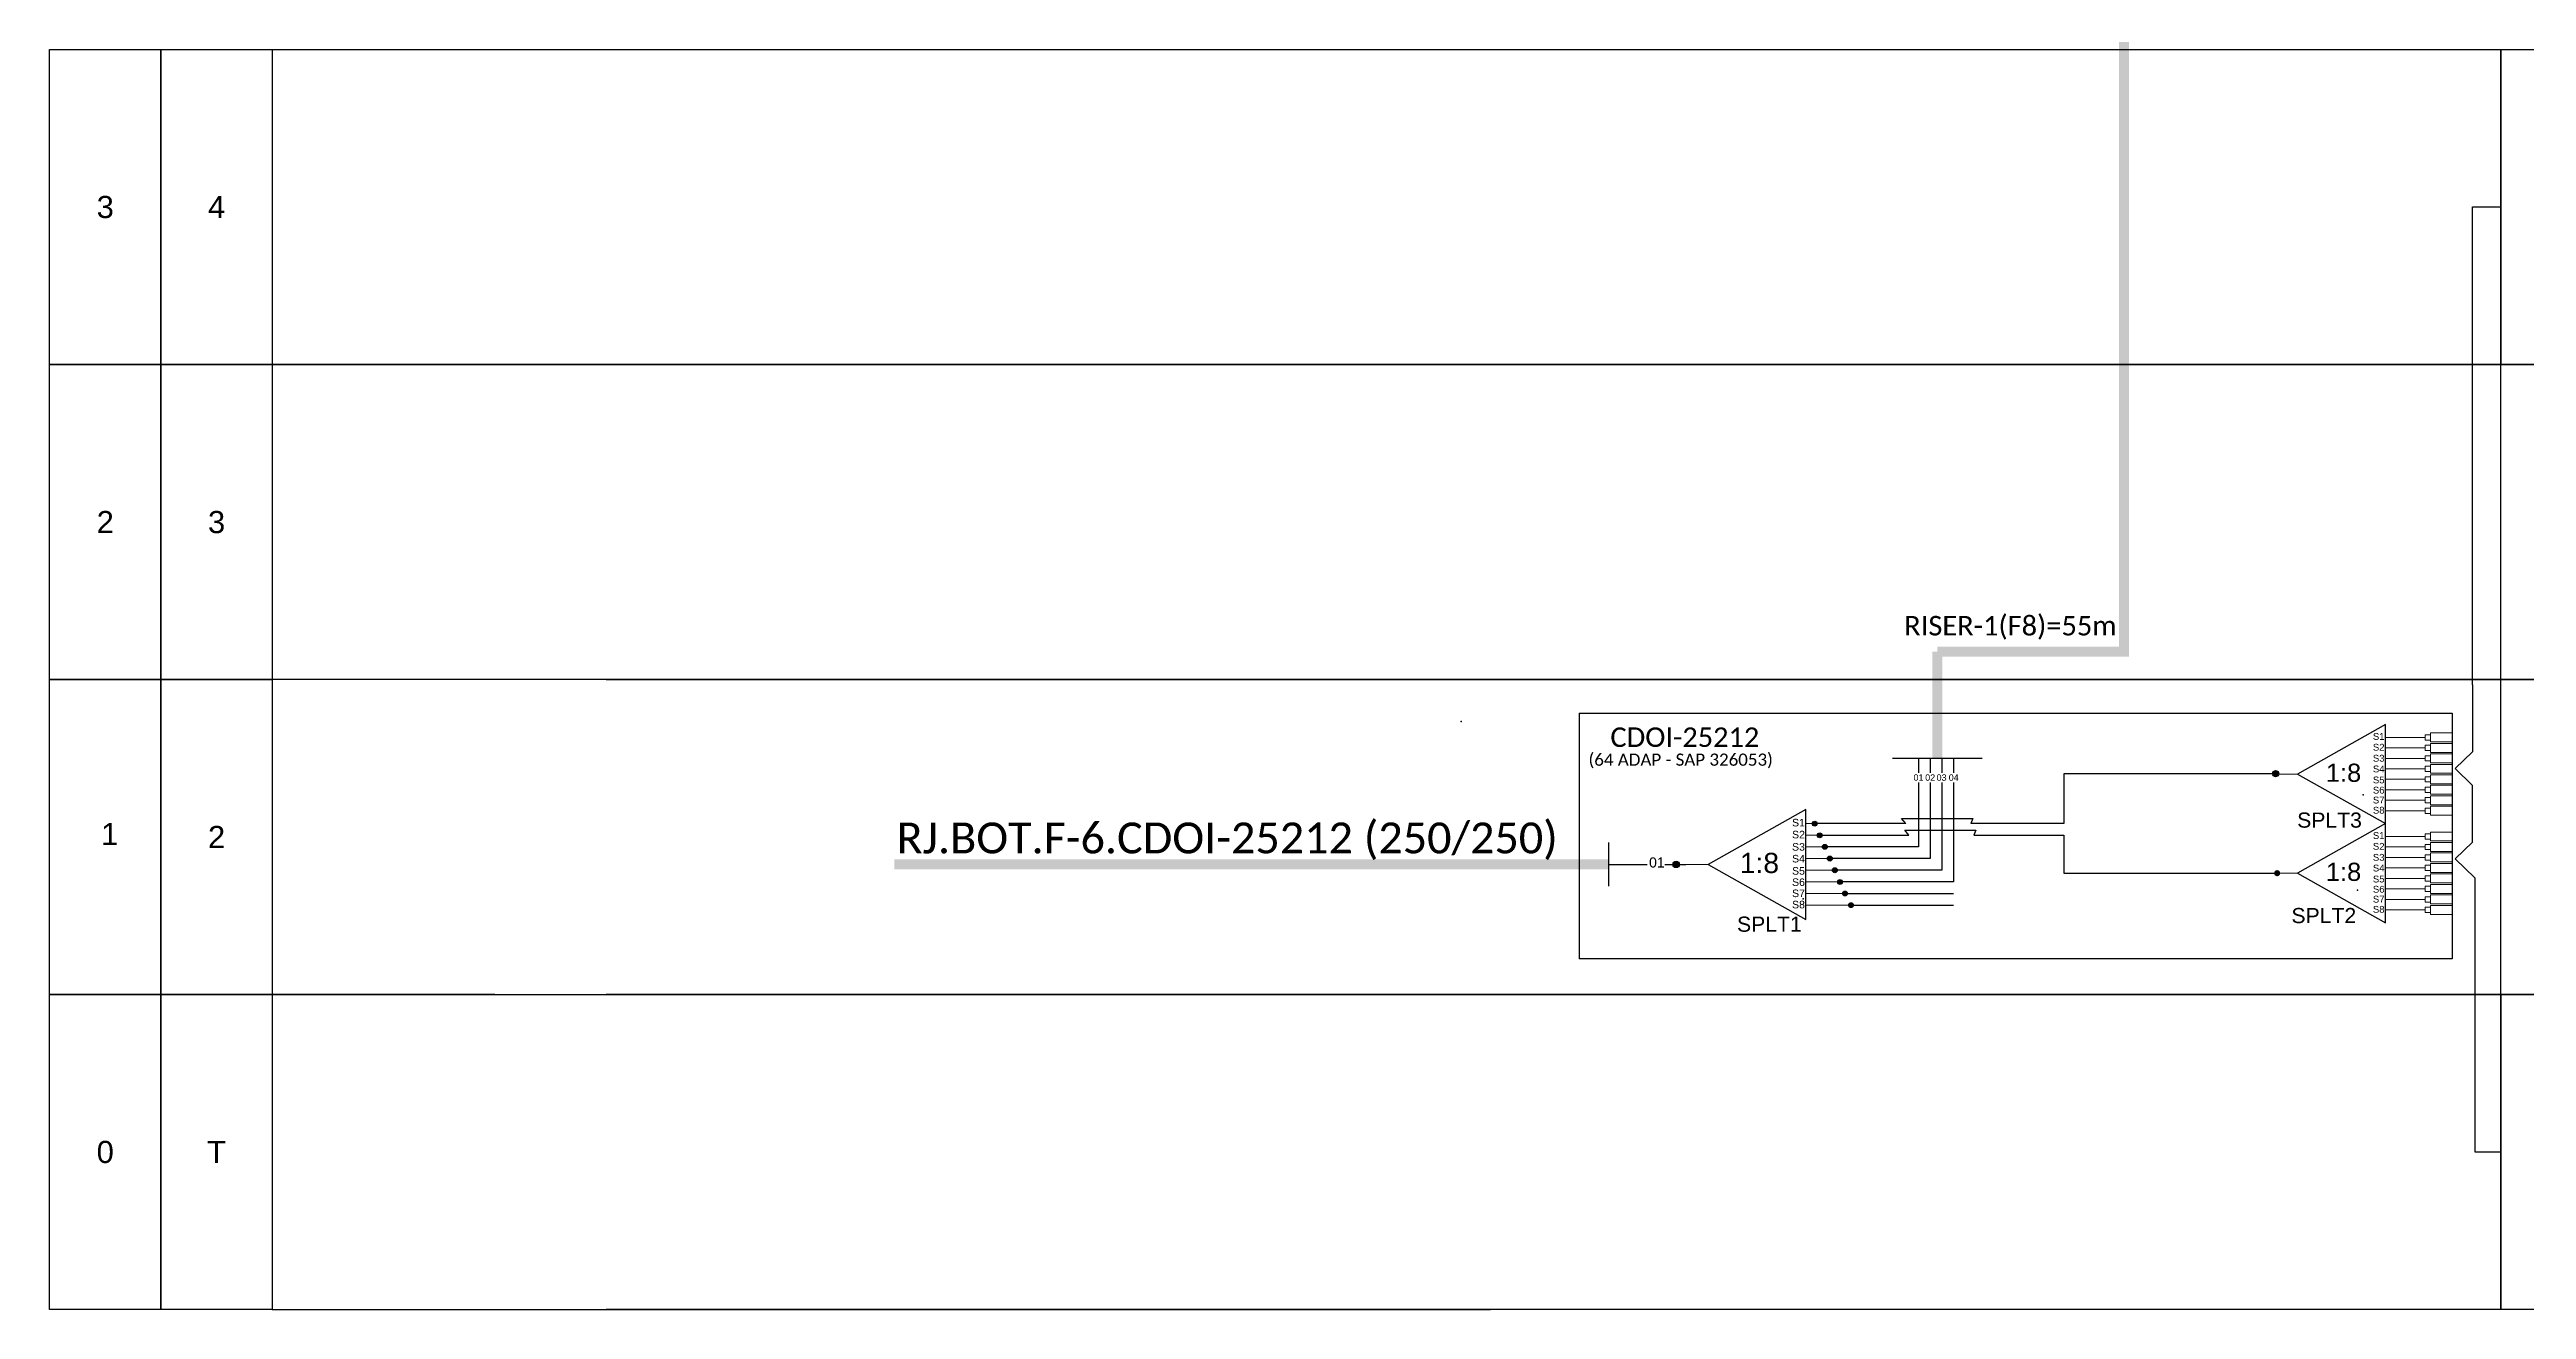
# Model space of a CAD drawing. Header units: metres. Extents: x -450 to 391, y -282 to 313.
# Drawn here: x 97.9 to 275.9, y 34 to 124.5 of the extents above; entities that cross this region are included whole.
import ezdxf
from ezdxf.enums import TextEntityAlignment as Align

# ---------------------------------------------------------------- set-up
doc = ezdxf.new("R2010")
doc.units = ezdxf.units.M
doc.styles.add('ARIAL', font='arial.ttf')
doc.styles.get("Standard").update_dxf_attribs({"font": 'arial.ttf'})
doc.styles.add('WMF-Calibri0', font='calibri.ttf')
doc.linetypes.add('RESERVA', pattern='A,0.5,-0.15,["RESERVA",Standard,S=0.18,R=0,X=0,Y=-0.1],-1.3', length=1.95)

# ---------------------------------------------------------------- blocks, each defined once
blk = doc.blocks.new('SPLITTER_')
blk.add_point((0, 0))
at = {"style": 'ARIAL', "flags": 4}
blk.add_attdef('SPLT', (0, -3.26), '', height=1.5, dxfattribs=at)
blk = doc.blocks.new('A$C415C251F')
at = {"color": 3}
blk.add_point((0, 0), dxfattribs=at)
blk = doc.blocks.new('LEG_CDOIA8_C-SPLT_ESQ')
at = {"color": 3, "extrusion": (0, 0, -1), "xscale": -1, "zscale": -1}
blk.add_blockref('A$C415C251F', (0, 0), dxfattribs=at)
at = {"color": 1, "style": 'WMF-Calibri0', "flags": 4}
blk.add_attdef('CDO', (21.44, -2.61), '', height=2, dxfattribs=at)
blk.add_attdef('MODELO', text='', height=1.5, dxfattribs=at).set_placement((22.54, -4.54), align=Align.CENTER)
at = {"style": 'ARIAL', "flags": 4}
blk.add_attdef('SPLITAGEM', text='', height=1.5, dxfattribs=at).set_placement((18.61, -12.59), align=Align.CENTER)
blk = doc.blocks.new('SPLT_1-8_SC-APC')
at = {"color": 1}
blk.add_lwpolyline([(-7.37, -2.1), (-17.04, -7.55), (-7.37, -13), (-7.37, -2.1)], dxfattribs=at)
at = {"color": 3, "lineweight": 0}
for points in [[(-2.99, -3.51), (-7.37, -3.51)], [(-7.37, -4.66), (-2.99, -4.66)], [(-2.41, -3.02), (-2.41, -4)], [(-2.41, -3.02), (0, -3.02)], [(-2.41, -4), (0, -4)], [(-2.41, -4.17), (-2.41, -5.16)], [(-2.41, -4.17), (0, -4.17)], [(-2.41, -5.16), (0, -5.16)], [(-2.41, -5.32), (-2.41, -6.31)], [(-2.41, -5.32), (0, -5.32)], [(-7.37, -5.82), (-2.99, -5.82)], [(-7.37, -6.97), (-2.99, -6.97)], [(-7.37, -8.12), (-2.99, -8.12)], [(-2.41, -6.31), (0, -6.31)], [(-2.41, -6.48), (-2.41, -7.46)], [(-2.41, -6.48), (0, -6.48)], [(-2.41, -7.46), (0, -7.46)], [(-2.41, -7.63), (-2.41, -8.62)], [(-2.41, -7.63), (0, -7.63)], [(-7.37, -9.28), (-2.99, -9.28)], [(-7.37, -10.43), (-2.99, -10.43)], [(-2.41, -8.62), (0, -8.62)], [(-2.41, -8.78), (-2.41, -9.77)], [(-2.41, -8.78), (0, -8.78)], [(-2.41, -9.77), (0, -9.77)], [(-2.41, -9.94), (-2.41, -10.92)], [(-2.41, -9.94), (0, -9.94)], [(-7.37, -11.58), (-2.99, -11.58)], [(-2.41, -10.92), (0, -10.92)], [(-2.41, -11.09), (-2.41, -12.08)], [(-2.41, -11.09), (0, -11.09)], [(-2.41, -12.08), (0, -12.08)]]:
    blk.add_lwpolyline(points, dxfattribs=at)
for points in [[(-2.99, -3.22), (-2.41, -3.22), (-2.41, -3.8), (-2.99, -3.8)], [(-2.99, -4.38), (-2.41, -4.38), (-2.41, -4.95), (-2.99, -4.95)], [(-2.99, -5.53), (-2.41, -5.53), (-2.41, -6.1), (-2.99, -6.1)], [(-2.99, -6.68), (-2.41, -6.68), (-2.41, -7.26), (-2.99, -7.26)], [(-2.99, -7.84), (-2.41, -7.84), (-2.41, -8.41), (-2.99, -8.41)], [(-2.99, -8.99), (-2.41, -8.99), (-2.41, -9.56), (-2.99, -9.56)], [(-2.99, -10.14), (-2.41, -10.14), (-2.41, -10.72), (-2.99, -10.72)], [(-2.99, -11.3), (-2.41, -11.3), (-2.41, -11.87), (-2.99, -11.87)]]:
    blk.add_lwpolyline(points, close=True, dxfattribs=at)
at = {"color": 1, "lineweight": 0}
blk.add_lwpolyline([(-17.04, -7.55), (-19.26, -7.55)], dxfattribs=at)
at = {"color": 1, "style": 'ARIAL'}
for s, height, p in [('S1', 0.75, (-8.74, -3.78)), ('S2', 0.75, (-8.74, -4.97)), ('S3', 0.75, (-8.74, -6.18)), ('1:8', 2, (-13.91, -8.4)), ('S4', 0.75, (-8.74, -7.36)), ('S5', 0.75, (-8.74, -8.57)), ('S6', 0.75, (-8.74, -9.69)), ('S7', 0.75, (-8.74, -10.78)), ('S8', 0.75, (-8.74, -11.9))]:
    blk.add_text(s, height=height, dxfattribs=at).set_placement(p)

msp = doc.modelspace()

# ---------------------------------------------------------------- hatches: boundary and pattern name
h = msp.add_hatch(color=3)
h.dxf.hatch_style = 1
edge = h.paths.add_edge_path()
edge.add_arc((257.86, 72.48), 0.221, 0, 360)
h = msp.add_hatch(color=3)
h.dxf.hatch_style = 1
edge = h.paths.add_edge_path()
edge.add_arc((224.74, 68.89), 0.176, 0, 360)
h = msp.add_hatch(color=3)
h.dxf.hatch_style = 1
edge = h.paths.add_edge_path()
edge.add_arc((225.1, 68.05), 0.176, 0, 360)
h = msp.add_hatch(color=3)
h.dxf.hatch_style = 1
edge = h.paths.add_edge_path()
edge.add_arc((214.78, 65.96), 0.233, 0, 360)
h = msp.add_hatch(color=3)
h.dxf.hatch_style = 1
edge = h.paths.add_edge_path()
edge.add_arc((214.78, 65.96), 0.186, 0, 360)
h = msp.add_hatch(color=3)
h.dxf.hatch_style = 1
edge = h.paths.add_edge_path()
edge.add_arc((225.47, 67.22), 0.176, 0, 360)
h = msp.add_hatch(color=3)
h.dxf.hatch_style = 1
edge = h.paths.add_edge_path()
edge.add_arc((225.83, 66.38), 0.176, 0, 360)
h = msp.add_hatch(color=3)
h.dxf.hatch_style = 1
edge = h.paths.add_edge_path()
edge.add_arc((226.19, 65.54), 0.176, 0, 360)
h = msp.add_hatch(color=3)
h.dxf.hatch_style = 1
edge = h.paths.add_edge_path()
edge.add_arc((226.56, 64.7), 0.176, 0, 360)
h = msp.add_hatch(color=3)
h.dxf.hatch_style = 1
edge = h.paths.add_edge_path()
edge.add_arc((257.97, 65.33), 0.221, 0, 360)
h = msp.add_hatch(color=3)
h.dxf.hatch_style = 1
edge = h.paths.add_edge_path()
edge.add_arc((226.92, 63.87), 0.176, 0, 360)
h = msp.add_hatch(color=3)
h.dxf.hatch_style = 1
edge = h.paths.add_edge_path()
edge.add_arc((227.35, 63.03), 0.176, 0, 360)

# ---------------------------------------------------------------- linework, layer by layer
for p, q in [((97.9, 79.25), (105.9, 79.25)), ((97.9, 56.61), (97.9, 79.25)), ((105.9, 79.25), (105.9, 56.61)), ((105.9, 79.25), (113.89, 79.25)), ((105.9, 56.61), (105.9, 79.25)), ((113.89, 79.25), (113.89, 56.61)), ((129.89, 79.25), (113.89, 79.25)), ((113.89, 79.25), (113.89, 56.61)), ((97.9, 56.61), (105.9, 56.61)), ((97.9, 33.98), (97.9, 56.61)), ((105.9, 56.61), (97.9, 56.61)), ((105.9, 56.61), (105.9, 33.98)), ((105.9, 56.61), (113.89, 56.61)), ((105.9, 33.98), (105.9, 56.61)), ((113.89, 56.61), (105.9, 56.61)), ((113.89, 56.61), (113.89, 33.98)), ((129.89, 56.61), (113.89, 56.61)), ((113.89, 56.61), (113.89, 33.98)), ((113.89, 56.61), (129.89, 56.61)), ((105.9, 33.98), (97.9, 33.98)), ((113.89, 33.98), (105.9, 33.98)), ((113.89, 33.98), (201.45, 33.98))]:
    msp.add_line(p, q)
at = {"color": 3}
for p, q in [((209.92, 65.96), (212.69, 65.96)), ((213.96, 65.96), (215.48, 65.96))]:
    msp.add_line(p, q, dxfattribs=at)
at = {"color": 5, "const_width": 0.726}
for points in [[(246.97, 252.43), (246.97, 81.24), (233.56, 81.24)], [(233.56, 73.59), (233.56, 81.24)]]:
    msp.add_lwpolyline(points, dxfattribs=at)
for points in [[(97.9, 124.51), (105.9, 124.51), (105.9, 101.88), (97.9, 101.88)], [(105.9, 124.51), (113.89, 124.51), (113.89, 101.88), (105.9, 101.88)], [(274.04, 124.51), (282.04, 124.51), (282.04, 101.88), (274.04, 101.88)], [(97.9, 101.88), (105.9, 101.88), (105.9, 79.25), (97.9, 79.25)], [(105.9, 101.88), (113.89, 101.88), (113.89, 79.25), (105.9, 79.25)], [(274.04, 101.88), (282.04, 101.88), (282.04, 79.25), (274.04, 79.25)], [(274.04, 79.25), (282.04, 79.25), (282.04, 56.61), (274.04, 56.61)], [(274.04, 56.61), (282.04, 56.61), (282.04, 33.98), (274.04, 33.98)]]:
    msp.add_lwpolyline(points, close=True)
for points in [[(113.89, 124.51), (274.04, 124.51)], [(274.04, 124.51), (274.04, 101.88)], [(113.89, 101.88), (274.04, 101.88)], [(274.04, 101.88), (113.89, 101.88)], [(137.89, 79.25), (129.89, 79.25)], [(137.89, 79.25), (274.04, 79.25)], [(274.04, 79.25), (137.89, 79.25)], [(257.86, 72.48), (242.64, 72.48), (242.64, 68.89), (235.95, 68.89)], [(231.28, 68.89), (224.74, 68.89)], [(225.1, 68.05), (231.5, 68.05)], [(231.28, 68.89), (230.98, 69.26), (236.1, 69.26), (235.95, 68.89)], [(231.5, 68.05), (231.21, 68.42), (236.32, 68.42), (236.17, 68.05)], [(236.17, 68.05), (242.64, 68.05), (242.64, 65.33), (257.98, 65.33)], [(129.89, 56.61), (137.89, 56.61)], [(137.89, 56.61), (274.04, 56.61)], [(274.04, 56.61), (137.89, 56.61)], [(274.04, 56.61), (274.04, 33.98)], [(274.04, 33.98), (137.89, 33.98)]]:
    msp.add_lwpolyline(points)
at = {"color": 3}
for points in [[(272.01, 78.87), (272.01, 113.2), (274.04, 113.2)], [(272.01, 78.87), (272.01, 74.05), (270.76, 72.84), (272.01, 71.64)], [(272.01, 67.56), (272.01, 71.64)], [(272.01, 67.56), (270.76, 66.35), (272.17, 65)], [(272.17, 65), (272.17, 45.3), (274.04, 45.3)]]:
    msp.add_lwpolyline(points, dxfattribs=at)
at = {"color": 1}
for points in [[(207.82, 76.83), (207.82, 59.17)], [(207.82, 76.83), (270.56, 76.83), (270.56, 59.17), (207.82, 59.17)], [(224.11, 69.91), (217.09, 65.96), (224.11, 62.01), (224.11, 69.91)], [(209.92, 67.53), (209.92, 64.39)]]:
    msp.add_lwpolyline(points, dxfattribs=at)
at = {"color": 5}
for points in [[(230.34, 73.59), (236.78, 73.59)], [(232.19, 73.59), (232.19, 72.54)], [(233.03, 73.59), (233.03, 72.74)], [(233.88, 73.59), (233.88, 72.54)], [(234.72, 73.59), (234.72, 72.54)], [(232.19, 71.84), (232.19, 67.22)], [(233.88, 71.84), (233.88, 65.54), (232.19, 65.54)], [(234.72, 71.84), (234.72, 64.7), (232.19, 64.7)], [(233.03, 72.74), (233.03, 72.54)], [(233.03, 71.84), (233.03, 66.38)], [(232.19, 67.22), (225.64, 67.22)], [(233.03, 66.38), (225.64, 66.38)], [(232.19, 65.54), (226.19, 65.54)], [(232.19, 64.7), (226.58, 64.7)]]:
    msp.add_lwpolyline(points, dxfattribs=at)
at = {"color": 7, "lineweight": 0}
for points in [[(224.74, 68.89), (224.11, 68.89)], [(224.11, 68.05), (225.1, 68.05)], [(224.11, 67.22), (225.47, 67.22)], [(224.11, 66.38), (225.83, 66.38)], [(224.11, 65.54), (226.19, 65.54)], [(224.11, 64.7), (226.38, 64.7)], [(224.11, 63.87), (226.92, 63.87)], [(224.11, 63.03), (227.28, 63.03)]]:
    msp.add_lwpolyline(points, dxfattribs=at)
at = {"color": 1, "const_width": 0.726}
msp.add_lwpolyline([(158.61, 65.96), (158.61, 65.96), (209.92, 65.96)], dxfattribs=at)
at = {"color": 1, "lineweight": 0}
msp.add_lwpolyline([(217.09, 65.96), (214.78, 65.96)], dxfattribs=at)
at = {"color": 8, "linetype": 'RESERVA', "ltscale": 1.2}
for points in [[(226.92, 63.87), (234.72, 63.87)], [(227.28, 63.03), (234.72, 63.03)]]:
    msp.add_lwpolyline(points, dxfattribs=at)
at = {"color": 3}
for centre, radius in [((257.86, 72.48), 0.221), ((224.74, 68.89), 0.176), ((225.1, 68.05), 0.176), ((214.78, 65.96), 0.233), ((214.78, 65.96), 0.186), ((225.47, 67.22), 0.176), ((225.83, 66.38), 0.176), ((226.19, 65.54), 0.176), ((226.56, 64.7), 0.176), ((226.92, 63.87), 0.176), ((227.35, 63.03), 0.176)]:
    msp.add_circle(centre, radius, dxfattribs=at)

# ---------------------------------------------------------------- block references
at = {"color": 1}
ref = msp.add_blockref('LEG_CDOIA8_C-SPLT_ESQ', (199.33, 76.22), dxfattribs=dict(at, xscale=0.6998400000001591, yscale=0.6998400000001591, zscale=0.6998400000001591))
ref.add_attrib('CDO', 'CDOI-25212', (210.06, 74.4), dxfattribs={"color": 1, "height": 1.4, "style": 'WMF-Calibri0'})
ref.add_attrib('MODELO', '(64 ADAP - SAP 326053)', dxfattribs={"color": 1, "height": 0.8748, "style": 'WMF-Calibri0'}).set_placement((215.11, 73.05), align=Align.CENTER)
at = {"color": 3, "xscale": 0.6531839999997574, "yscale": 0.6531839999997574, "zscale": 0.6531839999997574}
for p in [(270.56, 77.38), (270.56, 70.26)]:
    msp.add_blockref('SPLT_1-8_SC-APC', p, dxfattribs=at)
ref = msp.add_blockref('SPLITTER_', (264.15, 70.97), dxfattribs=dict(xscale=-0.7257600000001649, yscale=0.7257600000001649, zscale=0.72576))
ref.add_attrib('SPLT', 'SPLT3', (259.41, 68.6), dxfattribs={"height": 1.089, "style": 'ARIAL'})
ref = msp.add_blockref('SPLITTER_', (263.74, 64.11), dxfattribs=dict(xscale=-0.7257600000001649, yscale=0.7257600000001649, zscale=0.72576))
ref.add_attrib('SPLT', 'SPLT2', (259, 61.74), dxfattribs={"height": 1.089, "style": 'ARIAL'})
ref = msp.add_blockref('SPLITTER_', (223.9, 63.48), dxfattribs=dict(xscale=-0.7257600000001649, yscale=0.7257600000001649, zscale=0.72576))
ref.add_attrib('SPLT', 'SPLT1', (219.16, 61.12), dxfattribs={"height": 1.089, "style": 'ARIAL'})

# ---------------------------------------------------------------- texts
at = {"color": 5, "style": 'WMF-Calibri0'}
msp.add_text('RISER-1(F8)=55m', height=1.4028, dxfattribs=at).set_placement((231.17, 82.41))
at = {"style": 'ARIAL'}
for s, height, p in [('01', 0.462, (232.2, 72.2)), ('02', 0.462, (233.04, 72.2)), ('03', 0.462, (233.86, 72.2)), ('04', 0.462, (234.73, 72.2)), ('01', 0.726, (213.4, 66.1))]:
    msp.add_text(s, height=height, dxfattribs=at).set_placement(p, align=Align.MIDDLE_CENTER)
at = {"color": 1, "style": 'WMF-Calibri0'}
msp.add_text('RJ.BOT.F-6.CDOI-25212 (250/250)', height=2.2178, dxfattribs=at).set_placement((182.52, 67.86, 4.62), align=Align.MIDDLE_CENTER)
at = {"color": 1, "style": 'ARIAL'}
for s, height, p in [('S1', 0.544, (223.11, 68.69)), ('S2', 0.544, (223.11, 67.83)), ('1:8', 1.452, (219.36, 65.34)), ('S3', 0.544, (223.11, 66.95)), ('S4', 0.544, (223.11, 66.1)), ('S5', 0.544, (223.11, 65.22)), ('S6', 0.544, (223.11, 64.41)), ('S7', 0.544, (223.11, 63.61)), ('S8', 0.544, (223.11, 62.8))]:
    msp.add_text(s, height=height, dxfattribs=at).set_placement(p)
at = {"style": 'ARIAL', "flags": 12}
for tag, p in [('3', (101.9, 113.2)), ('4', (109.9, 113.2)), ('2', (101.9, 90.56)), ('3', (109.9, 90.56)), ('1', (102.22, 68.14)), ('2', (109.9, 67.93)), ('0', (101.9, 45.3)), ('T', (109.9, 45.3))]:
    msp.add_attdef(tag, text='XX', height=1.59, dxfattribs=at).set_placement(p, align=Align.MIDDLE_CENTER)

doc.saveas('drawing.dxf')
